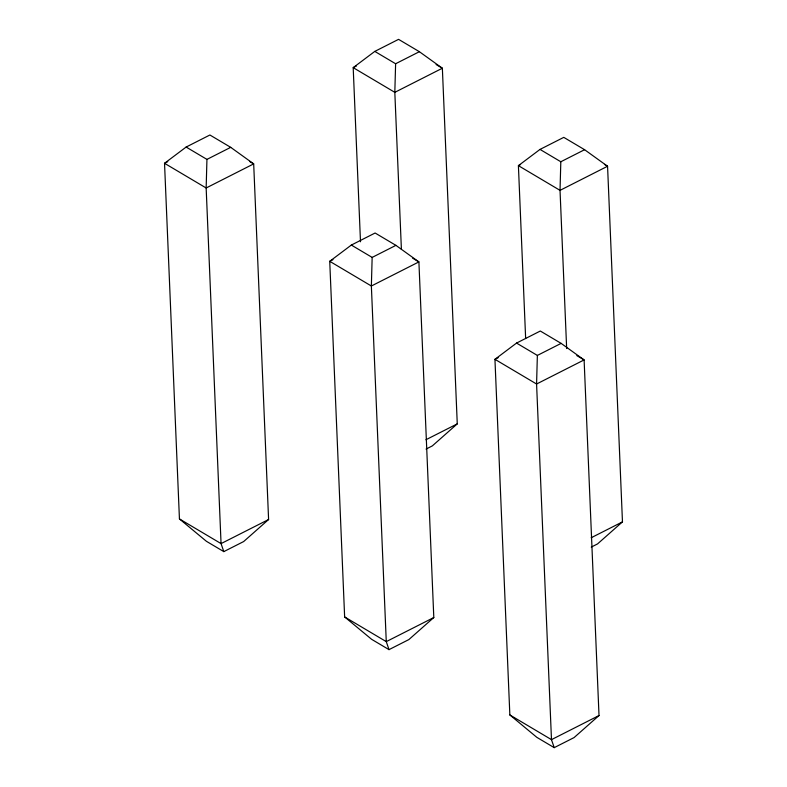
<?xml version="1.0" encoding="UTF-8"?>
<svg xmlns="http://www.w3.org/2000/svg" width="787" height="787" viewBox="0 0 787 787"><rect width="100%" height="100%" fill="white"/><g stroke="black" fill="none" stroke-linecap="round" stroke-linejoin="round"><path stroke-width="1.18" d="M186.135 147.051L206.942 159.397L206.155 187.985L221.058 543.61L223.803 551.618L243.655 541.554L268.593 519.518L253.689 163.883L230.719 147.346L209.903 135L186.135 147.051L164.532 163.293L179.436 518.918L206.42 541.308L223.803 551.618M351.336 245.062L372.153 257.408L371.366 286.006L386.269 641.631L389.014 649.639L408.866 639.575L433.804 617.529L418.9 261.904L395.92 245.357L375.114 233.011L351.336 245.062L329.733 261.304L344.637 616.929L371.631 639.319L389.014 649.639M360.495 241.776L353.196 67.643L374.799 51.401L395.615 63.747L394.818 92.335L401.4 249.302M516.547 343.073L537.364 355.429L536.577 384.017L551.48 739.642L554.215 747.65L574.067 737.586L599.015 715.54L584.111 359.915L561.131 343.378L540.315 331.022L516.547 343.073L494.944 359.315L509.848 714.94L536.832 737.34L554.215 747.65M525.647 338.567L518.407 165.654L540.01 149.412L560.816 161.758L560.029 190.356L566.66 348.543M374.799 51.401L398.566 39.35L419.382 51.696L442.363 68.233L457.267 423.868L432.319 445.904L426.052 449.092M540.01 149.412L563.777 137.361L584.593 149.707L607.564 166.254L622.468 521.879L597.53 543.925L591.263 547.103M167.769 161.65L164.532 163.293L206.155 187.985L253.689 163.883L249.528 161.414M356.432 66L353.196 67.643L394.818 92.335L442.363 68.233L436.116 64.534M206.942 159.397L230.719 147.346M395.615 63.747L419.382 51.696M332.98 259.661L329.733 261.304L371.366 286.006L418.9 261.904L412.654 258.195M520.561 164.562L518.407 165.654L560.029 190.356L607.564 166.254L604.446 164.394M372.153 257.408L395.92 245.357M560.816 161.758L584.593 149.707M498.191 357.672L494.944 359.315L536.577 384.017L584.111 359.915L576.822 355.596M537.364 355.429L561.131 343.378M268.593 519.518L221.058 543.61L179.436 518.918M425.934 439.746L457.267 423.868M433.804 617.529L386.269 641.631L344.637 616.929M591.145 537.767L622.468 521.879M599.015 715.54L551.48 739.642L509.848 714.94"/></g></svg>
